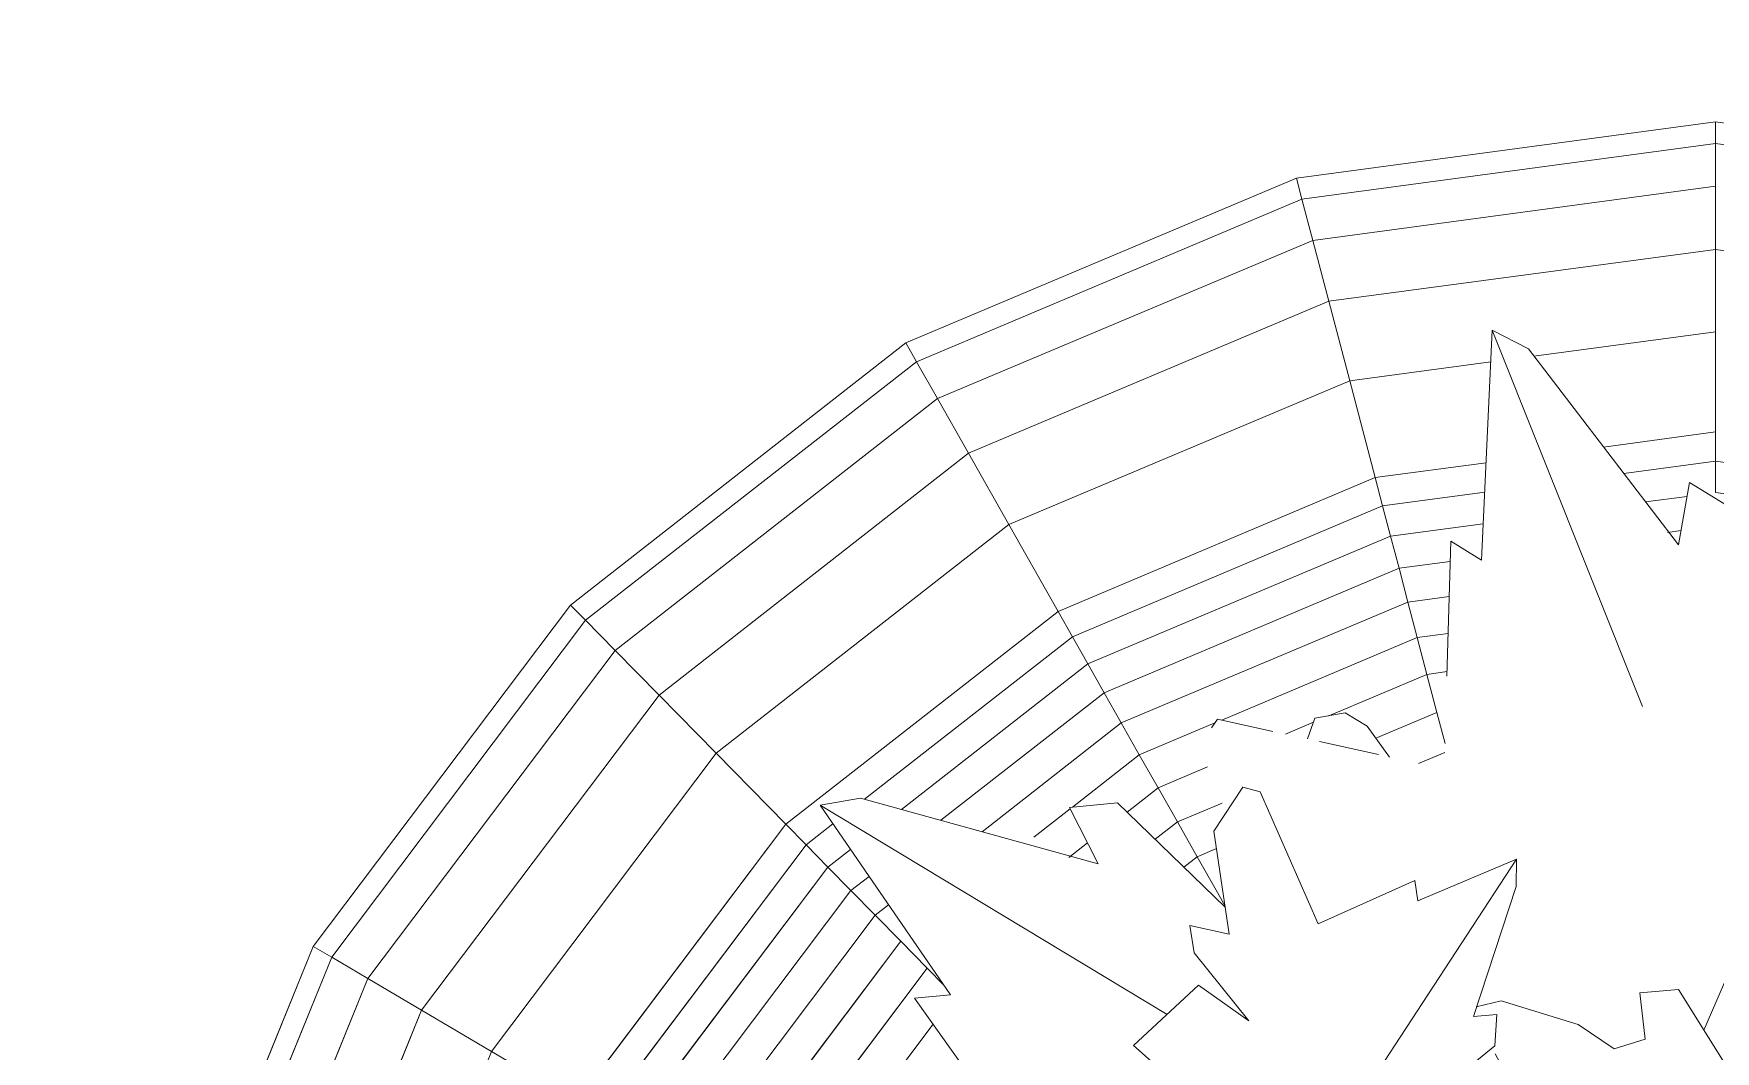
# Model space of a CAD drawing. Header units: metres. Extents: x -217 to -108, y -304 to -188.
# Drawn here: x -159.1533 to -158.9447, y -242.7573 to -242.631 of the extents above; entities that cross this region are included whole.
import ezdxf

# ---------------------------------------------------------------- set-up
doc = ezdxf.new("R2010")
doc.units = ezdxf.units.M
for name, color, linetype, lineweight in [('A-WALL', 113, 'Continuous', 9), ('G-IMPT', 8, 'Continuous', 9), ('L-PLNT', 71, 'Continuous', 9)]:
    doc.layers.add(name, color=color, linetype=linetype, lineweight=lineweight)

# ---------------------------------------------------------------- blocks, each defined once
blk = doc.blocks.new('Plant_8135 - FF_Model_ID4695_1_aconitum_dwg_Group_18-V294-Nivel 3')
at = {"layer": 'G-IMPT'}
for p, q in [((17.416, 28.7), (20.141, 29.066)), ((17.451, 28.565), (20.141, 28.925)), ((14.876, 27.629), (17.416, 28.7)), ((17.416, 28.7), (14.876, 27.629)), ((17.416, 28.7), (17.451, 28.565)), ((14.945, 27.507), (17.451, 28.565)), ((17.451, 28.565), (17.522, 28.296)), ((17.522, 28.296), (20.141, 28.648)), ((15.081, 27.267), (17.522, 28.296)), ((15.081, 27.267), (17.522, 28.296)), ((17.522, 28.296), (17.626, 27.9)), ((17.626, 27.9), (20.141, 28.237)), ((15.283, 26.911), (17.626, 27.9)), ((17.626, 27.9), (17.762, 27.383)), ((18.96, 27.543), (20.141, 27.702)), ((20.141, 27.702), (18.96, 27.543)), ((12.696, 25.924), (14.876, 27.629)), ((14.876, 27.629), (14.945, 27.507)), ((12.793, 25.825), (14.945, 27.507)), ((14.945, 27.507), (15.081, 27.267)), ((17.762, 27.383), (18.679, 27.506)), ((18.679, 27.506), (17.762, 27.383)), ((15.546, 26.447), (17.762, 27.383)), ((17.762, 27.383), (17.928, 26.753)), ((17.762, 27.383), (17.928, 26.753)), ((12.986, 25.629), (15.081, 27.267)), ((15.081, 27.267), (15.283, 26.911)), ((19.413, 26.952), (20.141, 27.05)), ((13.271, 25.338), (15.283, 26.911)), ((15.283, 26.911), (15.546, 26.447)), ((17.928, 26.753), (18.649, 26.85)), ((17.928, 26.753), (18.649, 26.85)), ((19.545, 26.78), (20.141, 26.86)), ((15.866, 25.883), (17.928, 26.753)), ((17.928, 26.753), (17.976, 26.569)), ((17.976, 26.569), (18.64, 26.658)), ((19.686, 26.595), (19.956, 26.631)), ((19.686, 26.595), (19.956, 26.631)), ((20.141, 26.656), (22.253, 26.372)), ((15.959, 25.718), (17.976, 26.569)), ((17.976, 26.569), (18.028, 26.372)), ((13.642, 24.96), (15.546, 26.447)), ((15.546, 26.447), (13.642, 24.96)), ((15.546, 26.447), (15.866, 25.883)), ((15.866, 25.883), (15.546, 26.447)), ((16.059, 25.542), (18.028, 26.372)), ((18.028, 26.372), (18.631, 26.453)), ((18.028, 26.372), (18.083, 26.163)), ((19.829, 26.397), (19.917, 26.409)), ((19.829, 26.397), (19.917, 26.409)), ((16.165, 25.354), (18.083, 26.163)), ((18.083, 26.163), (18.416, 26.208)), ((18.083, 26.163), (18.141, 25.943)), ((11.022, 23.703), (12.696, 25.924)), ((12.696, 25.924), (12.793, 25.825)), ((16.277, 25.157), (18.141, 25.943)), ((16.277, 25.157), (18.141, 25.943)), ((18.141, 25.943), (18.41, 25.979)), ((18.41, 25.979), (18.141, 25.943)), ((18.141, 25.943), (18.201, 25.713)), ((11.142, 23.633), (12.793, 25.825)), ((12.793, 25.825), (12.986, 25.629)), ((14.095, 24.499), (15.866, 25.883)), ((15.866, 25.883), (15.959, 25.718)), ((14.607, 24.662), (15.959, 25.718)), ((15.959, 25.718), (14.607, 24.662)), ((15.959, 25.718), (16.059, 25.542)), ((16.93, 25.176), (18.201, 25.713)), ((18.201, 25.713), (18.403, 25.74)), ((18.201, 25.713), (18.403, 25.74)), ((18.201, 25.713), (18.264, 25.473)), ((18.264, 25.473), (18.201, 25.713)), ((11.378, 23.494), (12.986, 25.629)), ((12.986, 25.629), (13.271, 25.338)), ((14.848, 24.595), (16.059, 25.542)), ((14.848, 24.595), (16.059, 25.542)), ((16.059, 25.542), (16.165, 25.354)), ((18.264, 25.473), (18.396, 25.491)), ((17.626, 25.204), (18.264, 25.473)), ((17.626, 25.204), (18.264, 25.473)), ((18.264, 25.473), (18.329, 25.226)), ((11.727, 23.289), (13.271, 25.338)), ((13.271, 25.338), (13.642, 24.96)), ((15.104, 24.524), (16.165, 25.354)), ((15.104, 24.524), (16.165, 25.354)), ((16.165, 25.354), (16.277, 25.157)), ((15.373, 24.45), (16.277, 25.157)), ((15.373, 24.45), (16.277, 25.157)), ((16.277, 25.157), (16.394, 24.95)), ((16.394, 24.95), (16.277, 25.157)), ((16.394, 24.95), (16.885, 25.157)), ((17.344, 25.085), (17.527, 25.162)), ((17.344, 25.085), (17.527, 25.162)), ((17.932, 25.058), (18.329, 25.226)), ((18.329, 25.226), (17.932, 25.058)), ((18.329, 25.226), (18.382, 25.024)), ((18.382, 25.024), (18.329, 25.226)), ((12.182, 23.021), (13.642, 24.96)), ((12.182, 23.021), (13.642, 24.96)), ((13.642, 24.96), (14.095, 24.499)), ((13.642, 24.96), (14.095, 24.499)), ((15.96, 24.61), (16.394, 24.95)), ((15.96, 24.61), (16.394, 24.95)), ((16.394, 24.95), (16.516, 24.735)), ((18.21, 24.894), (18.381, 24.966)), ((18.21, 24.894), (18.381, 24.966)), ((16.516, 24.735), (16.838, 24.871)), ((16.315, 24.578), (16.516, 24.735)), ((16.516, 24.735), (16.642, 24.514)), ((16.642, 24.514), (16.932, 24.636)), ((16.932, 24.636), (16.642, 24.514)), ((12.736, 22.695), (14.095, 24.499)), ((14.095, 24.499), (14.227, 24.364)), ((14.227, 24.364), (14.402, 24.501)), ((15.709, 24.414), (15.945, 24.598)), ((15.709, 24.414), (15.945, 24.598)), ((16.497, 24.401), (16.642, 24.514)), ((16.642, 24.514), (16.77, 24.286)), ((16.642, 24.514), (16.77, 24.286)), ((12.898, 22.6), (14.227, 24.364)), ((14.227, 24.364), (14.368, 24.22)), ((14.368, 24.22), (14.516, 24.335)), ((15.935, 24.282), (16.058, 24.377)), ((16.058, 24.377), (15.935, 24.282)), ((16.684, 24.219), (16.77, 24.286)), ((16.77, 24.286), (16.684, 24.219)), ((16.77, 24.286), (16.896, 24.34)), ((16.77, 24.286), (16.896, 24.34)), ((16.77, 24.286), (16.902, 24.054)), ((16.902, 24.054), (16.77, 24.286)), ((13.071, 22.498), (14.368, 24.22)), ((14.368, 24.22), (14.519, 24.067)), ((13.255, 22.389), (14.519, 24.067)), ((13.255, 22.389), (14.519, 24.067)), ((14.519, 24.067), (14.637, 24.159)), ((14.519, 24.067), (14.637, 24.159)), ((14.519, 24.067), (14.677, 23.906)), ((14.677, 23.906), (14.519, 24.067)), ((14.677, 23.906), (14.764, 23.974)), ((16.902, 24.054), (16.952, 23.966)), ((16.902, 24.054), (16.952, 23.966)), ((13.449, 22.275), (14.677, 23.906)), ((13.449, 22.275), (14.677, 23.906)), ((14.677, 23.906), (14.843, 23.737)), ((13.652, 22.156), (14.843, 23.737)), ((14.843, 23.737), (15.015, 23.562)), ((9.971, 21.116), (11.022, 23.703)), ((10.104, 21.079), (11.142, 23.633)), ((11.142, 23.633), (11.022, 23.703)), ((11.142, 23.633), (11.378, 23.494)), ((13.863, 22.032), (15.015, 23.562)), ((15.125, 23.45), (15.015, 23.562)), ((15.015, 23.562), (15.125, 23.45)), ((10.367, 21.008), (11.378, 23.494)), ((11.378, 23.494), (11.727, 23.289)), ((10.756, 20.901), (11.727, 23.289)), ((11.727, 23.289), (12.182, 23.021)), ((15.053, 23.197), (14.08, 21.904)), ((11.264, 20.763), (12.182, 23.021)), ((12.182, 23.021), (12.736, 22.695))]:
    blk.add_line(p, q, dxfattribs=at)
at = {"layer": 'G-IMPT', "flags": 128}
for points in [[(14.945, 27.507), (17.451, 28.565), (17.416, 28.7), (20.141, 29.066)], [(17.522, 28.296), (17.451, 28.565), (20.141, 28.925), (20.141, 29.066), (22.866, 28.7)], [(25.336, 27.507), (25.405, 27.629), (22.866, 28.7), (22.83, 28.565), (20.141, 28.925), (20.141, 28.648), (17.522, 28.296), (17.626, 27.9), (15.283, 26.911), (15.546, 26.447)], [(15.546, 26.447), (17.762, 27.383), (17.626, 27.9), (20.141, 28.237), (20.141, 28.648)], [(22.759, 28.296), (22.655, 27.9), (20.141, 28.237), (20.141, 27.702)], [(19.413, 26.952), (20.141, 27.05), (20.141, 27.702)], [(12.793, 25.825), (12.696, 25.924), (14.876, 27.629), (14.945, 27.507)], [(12.986, 25.629), (12.793, 25.825), (14.945, 27.507), (15.081, 27.267)], [(13.642, 24.96), (13.271, 25.338), (15.283, 26.911), (15.081, 27.267), (12.986, 25.629), (13.271, 25.338), (11.727, 23.289), (12.182, 23.021)], [(19.545, 26.78), (20.141, 26.86), (20.141, 27.05)], [(20.141, 26.656), (20.141, 26.86), (22.305, 26.569), (22.353, 26.753), (24.042, 26.04)], [(17.928, 26.753), (15.866, 25.883), (15.959, 25.718)], [(16.059, 25.542), (15.959, 25.718), (17.976, 26.569), (17.928, 26.753)], [(18.028, 26.372), (17.976, 26.569), (18.64, 26.658)], [(16.165, 25.354), (16.059, 25.542), (18.028, 26.372)], [(18.083, 26.163), (18.028, 26.372), (18.631, 26.453)], [(16.277, 25.157), (16.165, 25.354), (18.083, 26.163)], [(18.141, 25.943), (18.083, 26.163), (18.416, 26.208)], [(12.696, 25.924), (11.022, 23.703), (11.142, 23.633), (10.104, 21.079), (10.367, 21.008)], [(18.141, 25.943), (18.201, 25.713), (16.93, 25.176)], [(11.378, 23.494), (11.142, 23.633), (12.793, 25.825)], [(14.227, 24.364), (14.095, 24.499), (15.866, 25.883)], [(11.264, 20.763), (10.756, 20.901), (11.727, 23.289), (11.378, 23.494), (12.986, 25.629)], [(18.396, 25.491), (18.264, 25.473), (18.329, 25.226)], [(16.885, 25.157), (16.394, 24.95), (16.516, 24.735), (16.315, 24.578)], [(16.497, 24.401), (16.642, 24.514), (16.516, 24.735), (16.838, 24.871)], [(14.095, 24.499), (12.736, 22.695), (12.898, 22.6), (12.062, 20.545), (12.256, 20.492)], [(14.402, 24.501), (14.227, 24.364), (14.368, 24.22)], [(12.461, 20.436), (12.256, 20.492), (13.071, 22.498), (12.898, 22.6), (14.227, 24.364)], [(14.519, 24.067), (14.368, 24.22), (14.516, 24.335)], [(14.368, 24.22), (13.071, 22.498), (13.255, 22.389)], [(14.843, 23.737), (14.677, 23.906), (14.764, 23.974)], [(13.863, 22.032), (13.652, 22.156), (14.843, 23.737)], [(14.08, 21.904), (13.863, 22.032), (15.015, 23.562), (14.843, 23.737)], [(10.104, 21.079), (9.971, 21.116), (11.022, 23.703)], [(10.022, 18.34), (10.425, 18.34), (10.756, 20.901), (10.367, 21.008), (11.378, 23.494)], [(14.303, 21.773), (14.08, 21.904), (15.053, 23.197)]]:
    blk.add_lwpolyline(points, dxfattribs=at)
blk = doc.blocks.new('Plant_8135 - FF_Model_ID4695_1_aconitum_dwg_Group_19-V295-Nivel 3')
blk.add_blockref('Plant_8135 - FF_Model_ID4695_1_aconitum_dwg_Group_18-V294-Nivel 3', (0, 0))
blk = doc.blocks.new('Plant_8135 - FF_Model_ID4695_1_aconitum_dwg_leaf1-447937-Nivel 3')
at = {"layer": 'G-IMPT'}
for p, q in [((2.189, 4.314), (2.323, 4.193)), ((2.49, 3.646), (2.323, 4.193)), ((1.677, 3.411), (1.988, 4.017)), ((2.49, 3.646), (2.49, 3.339)), ((1.134, 2.658), (1.541, 3.517)), ((1.677, 3.411), (1.541, 3.517)), ((2.67, 3.197), (2.49, 3.339)), ((2.67, 3.197), (2.92, 3.411)), ((3.094, 3.199), (2.92, 3.411)), ((1.134, 2.658), (0, 3.294)), ((0, 2.721), (0, 3.294)), ((2.838, 2.621), (3.094, 3.199)), ((2.838, 2.621), (4.311, 2.94)), ((4.311, 2.703), (4.311, 2.94)), ((0.544, 2.034), (0, 2.721)), ((3.598, 1.702), (4.311, 2.703)), ((0.125, 1.811), (0.544, 2.034)), ((0.891, 1.591), (0.125, 1.811)), ((4.311, 1.362), (3.598, 1.702)), ((0.196, 0.69), (0.891, 1.591)), ((2.132, 1.355), (1.808, 0.69)), ((2.688, 0.69), (2.132, 1.355)), ((2.918, 1.069), (4.311, 1.362)), ((2.918, 1.069), (2.918, 0.69)), ((0.196, 0.69), (1.808, 0.69)), ((2.688, 0.69), (2.918, 0.69))]:
    blk.add_line(p, q, dxfattribs=at)
blk = doc.blocks.new('Plant_8135 - FF_Model_ID4695_1_aconitum_dwg_Group_5-447938-Nivel 3')
at = {"layer": 'G-IMPT'}
for p, q in [((2.191, 1.444), (2.066, 1.444)), ((2.066, 0.64), (2.066, 1.22)), ((2.191, 0.64), (2.191, 1.284)), ((2.191, 1.284), (2.191, 0.64)), ((2.066, 0.094), (2.066, 0.64)), ((2.191, 0.64), (2.066, 0.64)), ((2.066, 0.094), (2.066, 0.64)), ((2.191, 0.64), (2.191, 0.155)), ((2.191, 0.64), (2.191, 0.155))]:
    blk.add_line(p, q, dxfattribs=at)
at = {"layer": 'G-IMPT', "flags": 128}
blk.add_lwpolyline([(2.066, 1.22), (2.066, 0.64), (2.191, 0.64)], dxfattribs=at)
blk.add_blockref('Plant_8135 - FF_Model_ID4695_1_aconitum_dwg_leaf1-447937-Nivel 3', (0, 0))
blk = doc.blocks.new('Plant_8135 - FF_Model_ID4695_1_aconitum_dwg_leaf3-V160-Nivel 3')
at = {"layer": 'G-IMPT'}
for p, q in [((-0.00176, 0.10283), (0.00335, 0.10516)), ((-0.00567, 0.09376), (-0.00176, 0.10283)), ((-0.02888, 0.08206), (-0.02697, 0.08242)), ((0.0346, 0.07611), (0.03231, 0.07644)), ((0.02538, 0.07091), (0.0342, 0.07493)), ((0.01976, 0.06026), (0.03299, 0.07145)), ((0.01272, 0.06514), (0.01849, 0.06777)), ((0.0191, 0.05368), (0.02121, 0.05674)), ((0.01423, 0.05308), (0.0191, 0.05368))]:
    blk.add_line(p, q, dxfattribs=at)
blk = doc.blocks.new('Plant_8135 - FF_Model_ID4695_1_aconitum_dwg_Group_10-V228-Nivel 3')
blk.add_blockref('Plant_8135 - FF_Model_ID4695_1_aconitum_dwg_leaf3-V160-Nivel 3', (0, 0))
blk = doc.blocks.new('Plant_8135 - FF_Model_ID4695_1_aconitum_dwg_leaf3-V166-Nivel 3')
at = {"layer": 'G-IMPT'}
for p, q in [((-0.06646, 0.11845), (-0.06287, 0.12393)), ((-0.06072, 0.12336), (-0.06287, 0.12393)), ((-0.05352, 0.10697), (-0.06072, 0.12336)), ((-0.06455, 0.1057), (-0.06646, 0.11845)), ((-0.05033, 0.08229), (-0.02891, 0.11499)), ((-0.02891, 0.11499), (-0.04118, 0.10982)), ((-0.02891, 0.11499), (-0.02897, 0.11162)), ((-0.05352, 0.10697), (-0.04153, 0.11236)), ((-0.04118, 0.10982), (-0.04153, 0.11236)), ((-0.03424, 0.09546), (-0.02897, 0.11162)), ((-0.06892, 0.10338), (-0.06943, 0.10678)), ((-0.06455, 0.1057), (-0.06943, 0.10678)), ((-0.06214, 0.09492), (-0.06892, 0.10338)), ((-0.07645, 0.09187), (-0.06837, 0.09934)), ((-0.06837, 0.09934), (-0.06214, 0.09492)), ((-0.03424, 0.09546), (-0.03138, 0.09572)), ((-0.03163, 0.09183), (-0.03138, 0.09572)), ((-0.07645, 0.09187), (-0.07201, 0.08793)), ((-0.03823, 0.08646), (-0.03163, 0.09183)), ((-0.06555, 0.08676), (-0.07008, 0.08758)), ((-0.06593, 0.08476), (-0.06555, 0.08676)), ((-0.03823, 0.08646), (-0.02964, 0.07356)), ((-0.05093, 0.08137), (-0.06056, 0.07777)), ((-0.05093, 0.08137), (-0.05388, 0.06795)), ((-0.02964, 0.07356), (-0.02969, 0.07104)), ((-0.0305, 0.06979), (-0.02969, 0.07104)), ((-0.0305, 0.06979), (-0.04137, 0.0654)), ((-0.0512, 0.06577), (-0.05388, 0.06795)), ((-0.0512, 0.06577), (-0.04968, 0.06809)), ((-0.04968, 0.06809), (-0.04211, 0.05571)), ((-0.04137, 0.0654), (-0.04211, 0.05571))]:
    blk.add_line(p, q, dxfattribs=at)
blk = doc.blocks.new('Plant_8135 - FF_Model_ID4695_1_aconitum_dwg_Group_6-V298-Nivel 3')
at = {"layer": 'G-IMPT'}
for p, q in [((-0.05646, 0.07112), (-0.05081, 0.08142)), ((-0.05033, 0.08229), (-0.05145, 0.08327)), ((-0.05757, 0.07211), (-0.0529, 0.08063)), ((-0.0529, 0.08063), (-0.05757, 0.07211)), ((-0.05874, 0.06941), (-0.05757, 0.07211)), ((-0.05646, 0.07112), (-0.05757, 0.07211)), ((-0.05646, 0.07112), (-0.05719, 0.06941)), ((-0.05646, 0.07112), (-0.05719, 0.06941)), ((-0.06157, 0.06286), (-0.06094, 0.06431)), ((-0.06157, 0.06286), (-0.06094, 0.06431)), ((-0.05952, 0.06402), (-0.06059, 0.06154)), ((-0.05952, 0.06402), (-0.06059, 0.06154)), ((-0.06262, 0.06041), (-0.06151, 0.05942)), ((-0.06151, 0.05942), (-0.06262, 0.06041))]:
    blk.add_line(p, q, dxfattribs=at)
at = {"layer": 'G-IMPT', "flags": 128}
blk.add_lwpolyline([(-0.05874, 0.06941), (-0.05757, 0.07211), (-0.05646, 0.07112), (-0.05081, 0.08142)], dxfattribs=at)
blk.add_blockref('Plant_8135 - FF_Model_ID4695_1_aconitum_dwg_leaf3-V166-Nivel 3', (0, 0))
blk = doc.blocks.new('Plant_8135 - FF_Model_ID4695_1_aconitum_dwg_leaf3-V197-Nivel 3')
at = {"layer": 'G-IMPT'}
for p, q in [((-0.05486, 0.12991), (-0.05392, 0.13248)), ((-0.05392, 0.13248), (-0.05018, 0.13314)), ((-0.04745, 0.13149), (-0.05018, 0.13314)), ((-0.04745, 0.13149), (-0.04468, 0.12766)), ((-0.11531, 0.1217), (-0.11032, 0.12258)), ((-0.11531, 0.1217), (-0.09913, 0.09816)), ((-0.07227, 0.09574), (-0.11531, 0.1217)), ((-0.08081, 0.11442), (-0.11032, 0.12258)), ((-0.07841, 0.12199), (-0.08438, 0.12142)), ((-0.08081, 0.11442), (-0.08438, 0.12142)), ((-0.06505, 0.10903), (-0.07841, 0.12199)), ((-0.09913, 0.09816), (-0.10361, 0.09775)), ((-0.09388, 0.08408), (-0.10361, 0.09775)), ((-0.09478, 0.07122), (-0.1016, 0.06808)), ((-0.10698, 0.06561), (-0.11338, 0.06268)), ((-0.11338, 0.06268), (-0.11334, 0.06137))]:
    blk.add_line(p, q, dxfattribs=at)
blk = doc.blocks.new('Plant_8135 - FF_Model_ID4695_1_aconitum_dwg_Group_2-V249-Nivel 3')
blk.add_blockref('Plant_8135 - FF_Model_ID4695_1_aconitum_dwg_leaf3-V197-Nivel 3', (0, 0))
blk = doc.blocks.new('Plant_8135 - FF_Model_ID4695_1_aconitum_dwg-V302-Nivel 3')
at = {"xscale": 0.01907622213224961, "yscale": 0.01907622213224961, "zscale": 0.01907622213224961}
blk.add_blockref('Plant_8135 - FF_Model_ID4695_1_aconitum_dwg_Group_19-V295-Nivel 3', (-0.38845, -0.34801), dxfattribs=at)
at = {"rotation": 322.9}
blk.add_blockref('Plant_8135 - FF_Model_ID4695_1_aconitum_dwg_Group_2-V249-Nivel 3', (-0.0134, 0.01399), dxfattribs=at)
for name in ['Plant_8135 - FF_Model_ID4695_1_aconitum_dwg_Group_2-V249-Nivel 3', 'Plant_8135 - FF_Model_ID4695_1_aconitum_dwg_Group_6-V298-Nivel 3', 'Plant_8135 - FF_Model_ID4695_1_aconitum_dwg_Group_10-V228-Nivel 3']:
    blk.add_blockref(name, (0, 0))
at = {"xscale": 0.01752950141882397, "yscale": 0.01752950141882397, "zscale": 0.01752950141882397, "rotation": 55.90000000000003}
blk.add_blockref('Plant_8135 - FF_Model_ID4695_1_aconitum_dwg_Group_5-447938-Nivel 3', (0.00719, 0.02249), dxfattribs=at)
blk = doc.blocks.new('Plant_8135 - Plant_8135-V303-Nivel 3')
blk.add_blockref('Plant_8135 - FF_Model_ID4695_1_aconitum_dwg-V302-Nivel 3', (0.00731, 0.00479))

msp = doc.modelspace()

# ---------------------------------------------------------------- linework, layer by layer
at = {"layer": 'A-WALL'}
for radius, start, end in [(4.27242, 116.38603, 292.21126), (4.27242, 122.90905, 292.21126), (4.47242, 191.92366, 292.30464)]:
    msp.add_arc((-160.10224, -239.13938), radius, start, end, dxfattribs=at)

# ---------------------------------------------------------------- block references
at = {"layer": 'L-PLNT'}
msp.add_blockref('Plant_8135 - Plant_8135-V303-Nivel 3', (-158.94775, -242.85319), dxfattribs=at)

doc.saveas('drawing.dxf')
